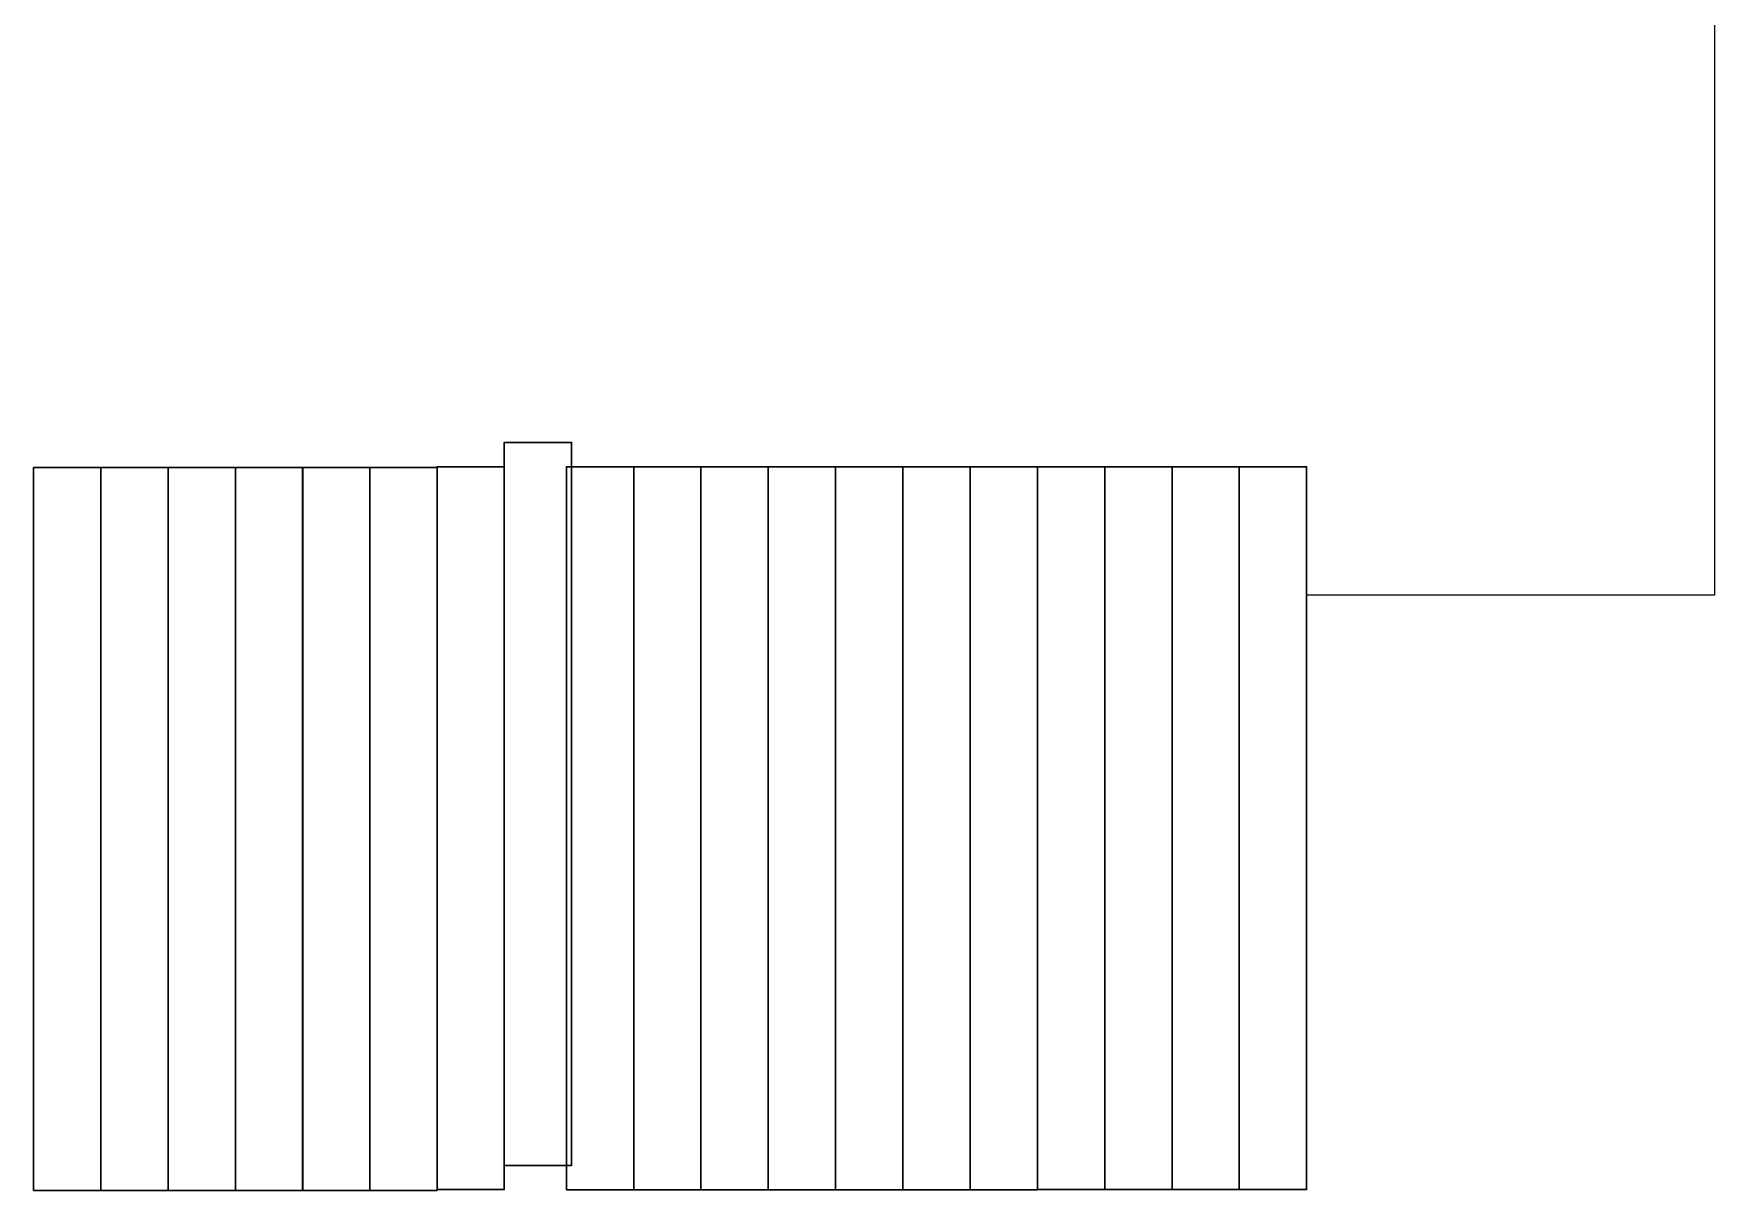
# Model space of a CAD drawing. Header units: millimetres. Extents: x -164500 to 426394, y -51911 to 102118.
# Drawn here: x 376440 to 426394, y -41451 to -7051 of the extents above; entities that cross this region are included whole.
import ezdxf

# ---------------------------------------------------------------- set-up
doc = ezdxf.new("R2010")
doc.units = ezdxf.units.MM
doc.layers.add('3.1) Наливной пол', color=3, linetype='Continuous')
doc.layers.add('7.5) НЗ Линолеум Темпо ПЛЮС', color=134, linetype='Continuous', lineweight=30)

msp = doc.modelspace()

# ---------------------------------------------------------------- linework, layer by layer
at = {"layer": '3.1) Наливной пол'}
msp.add_lwpolyline([(414037.402, 170), (426393.531, 170), (426393.531, -23752.811), (414272.252, -23752.811)], dxfattribs=at)
at = {"layer": '7.5) НЗ Линолеум Темпо ПЛЮС', "color": 6}
for points in [[(390428.828, -40710.011), (392428.828, -40710.011), (392428.828, -19210.011), (390428.828, -19210.011)], [(376439.831, -41451.01), (378439.831, -41451.01), (378439.831, -19951.01), (376439.831, -19951.01)], [(378439.831, -41450.952), (380439.831, -41450.952), (380439.831, -19950.952), (378439.831, -19950.952)], [(380439.831, -41451.01), (382439.831, -41451.01), (382439.831, -19951.01), (380439.831, -19951.01)], [(382439.831, -41450.952), (384439.831, -41450.952), (384439.831, -19950.952), (382439.831, -19950.952)], [(384428.828, -41451.01), (386428.828, -41451.01), (386428.828, -19951.01), (384428.828, -19951.01)], [(386428.828, -41450.952), (388428.828, -41450.952), (388428.828, -19950.952), (386428.828, -19950.952)], [(388428.828, -41429.01), (390428.828, -41429.01), (390428.828, -19929.01), (388428.828, -19929.01)], [(392273.828, -41429.952), (394273.828, -41429.952), (394273.828, -19929.952), (392273.828, -19929.952)], [(394273.828, -41429.952), (396273.828, -41429.952), (396273.828, -19929.952), (394273.828, -19929.952)], [(396273.828, -41429.952), (398273.828, -41429.952), (398273.828, -19929.952), (396273.828, -19929.952)], [(398273.828, -41429.952), (400273.828, -41429.952), (400273.828, -19929.952), (398273.828, -19929.952)], [(400273.828, -41429.952), (402273.828, -41429.952), (402273.828, -19929.952), (400273.828, -19929.952)], [(402273.828, -41429.952), (404273.828, -41429.952), (404273.828, -19929.952), (402273.828, -19929.952)], [(404273.828, -41429.952), (406273.828, -41429.952), (406273.828, -19929.952), (404273.828, -19929.952)], [(406273.828, -41428.952), (408273.828, -41428.952), (408273.828, -19928.952), (406273.828, -19928.952)], [(408273.828, -41428.952), (410273.828, -41428.952), (410273.828, -19928.952), (408273.828, -19928.952)], [(410273.828, -41428.952), (412273.828, -41428.952), (412273.828, -19928.952), (410273.828, -19928.952)], [(412273.828, -41428.952), (414273.828, -41428.952), (414273.828, -19928.952), (412273.828, -19928.952)]]:
    msp.add_lwpolyline(points, close=True, dxfattribs=at)

doc.saveas('drawing.dxf')
